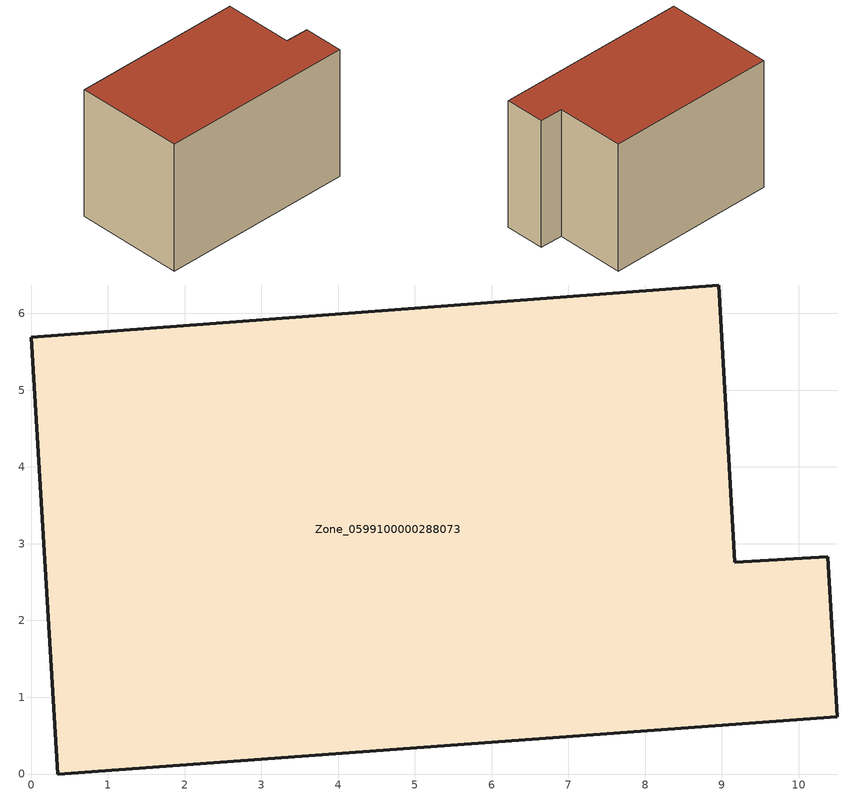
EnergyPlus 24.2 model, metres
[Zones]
Zone_0599100000288073
 floor ground (C_G): 0.35,0 0,5.69 8.96,6.37 9.17,2.76 10.38,2.83 10.51,0.74 z0
 wall outside (C_F): 10.38,2.83 9.17,2.76 8.96,6.37 0,5.69 0.35,0 10.51,0.74 10.38,2.83 z0:6.82
 roof outside (C_R): 0.35,0 10.51,0.74 10.38,2.83 9.17,2.76 8.96,6.37 0,5.69 z6.82
[BUILDING]
Pand.0599100000288073: North Axis=0; Terrain=City; Loads Convergence Tolerance Value=0.04; Temperature Convergence Tolerance Value=0.4; Solar Distribution=FullExterior; Maximum Number of Warmup Days=25; Minimum Number of Warmup Days=1
[Site:Location]
Rotterdam.The.Hague.AP_ZH_NLD Design_Conditions: Latitude=51.96; Longitude=4.45; Time Zone=1; Elevation=-4.5
[SITE:GROUNDTEMPERATURE:BUILDINGSURFACE]
18, 18, 18, 18, 18, 18, 18, 18, 18, 18, 18, 18
[MATERIAL] Thermal Absorptance=0.9; Solar Absorptance=0.7; Visible Absorptance=0.7
Name | Roughness | Thickness | Conductivity | Density | Specific Heat
G.TC.1946 | MediumSmooth | 0.15 | 1 | 540 | 1210
F.TC.1946 | Rough | 0.3 | 0.857143 | 1920 | 840
R.TC.1946 | MediumRough | 0.2 | 0.909091 | 1500 | 1000
[CONSTRUCTION]
C_G: G.TC.1946
C_F: F.TC.1946
C_R: R.TC.1946
[ZONE]
Zone_0599100000288073: Type=1; Multiplier=1; Ceiling Height=Autocalculate; Volume=Autocalculate; Floor Area=autocalculate; Part of Total Floor Area=Yes
[ZONEINFILTRATION:DESIGNFLOWRATE]
Infil_Zone_0599100000288073: Zone or ZoneList or Space or SpaceList=Zone_0599100000288073; Schedule=AlwaysOn; Design Flow Rate Calculation Method=Flow/Area; Flow Rate per Floor Area=0.003; Constant Term Coefficient=1; Temperature Term Coefficient=0; Velocity Term Coefficient=0; Velocity Squared Term Coefficient=0
[HVACTEMPLATE:ZONE:IDEALLOADSAIRSYSTEM]
Zone_0599100000288073: Maximum Heating Supply Air Temperature=50; Minimum Cooling Supply Air Temperature=13; Maximum Heating Supply Air Humidity Ratio=0.0156; Minimum Cooling Supply Air Humidity Ratio=0.0077; Heating Limit=NoLimit; Cooling Limit=NoLimit; Dehumidification Control Type=ConstantSensibleHeatRatio; Cooling Sensible Heat Ratio=0.7; Dehumidification Setpoint=60; Humidification Control Type=None; Humidification Setpoint=30; Outdoor Air Method=None; Outdoor Air Flow Rate per Person=0.00944; Outdoor Air Flow Rate per Zone Floor Area=0; Outdoor Air Flow Rate per Zone=0; Demand Controlled Ventilation Type=None; Outdoor Air Economizer Type=NoEconomizer; Heat Recovery Type=None; Sensible Heat Recovery Effectiveness=0.7; Latent Heat Recovery Effectiveness=0.65
[ZONECONTROL:THERMOSTAT]
ThermostatControl_Zone_0599100000288073: Zone or ZoneList=Zone_0599100000288073; Control Type Schedule=DualSetpointControlType; Control 1=Thermostat_Zone_0599100000288073; Temperature Difference Between Cutout And Setpoint=0
[THERMOSTATSETPOINT:DUALSETPOINT]
Thermostat_Zone_0599100000288073: Heating Setpoint Temperature Schedule=HeatingSetpoint_Zone_0599100000288073; Cooling Setpoint Temperature Schedule=CoolingSetpoint_Zone_0599100000288073
[SCHEDULE:COMPACT]
HeatingSetpoint_Zone_0599100000288073: Through: 12/31, For: AllDays, Until: 24:00, 21
CoolingSetpoint_Zone_0599100000288073: Through: 12/31, For: AllDays, Until: 24:00, 24
DualSetpointControlType: Through: 12/31, For: AllDays, Until: 24:00, 4
AlwaysOn: Through: 12/31, For: AllDays, Until: 24:00, 1
